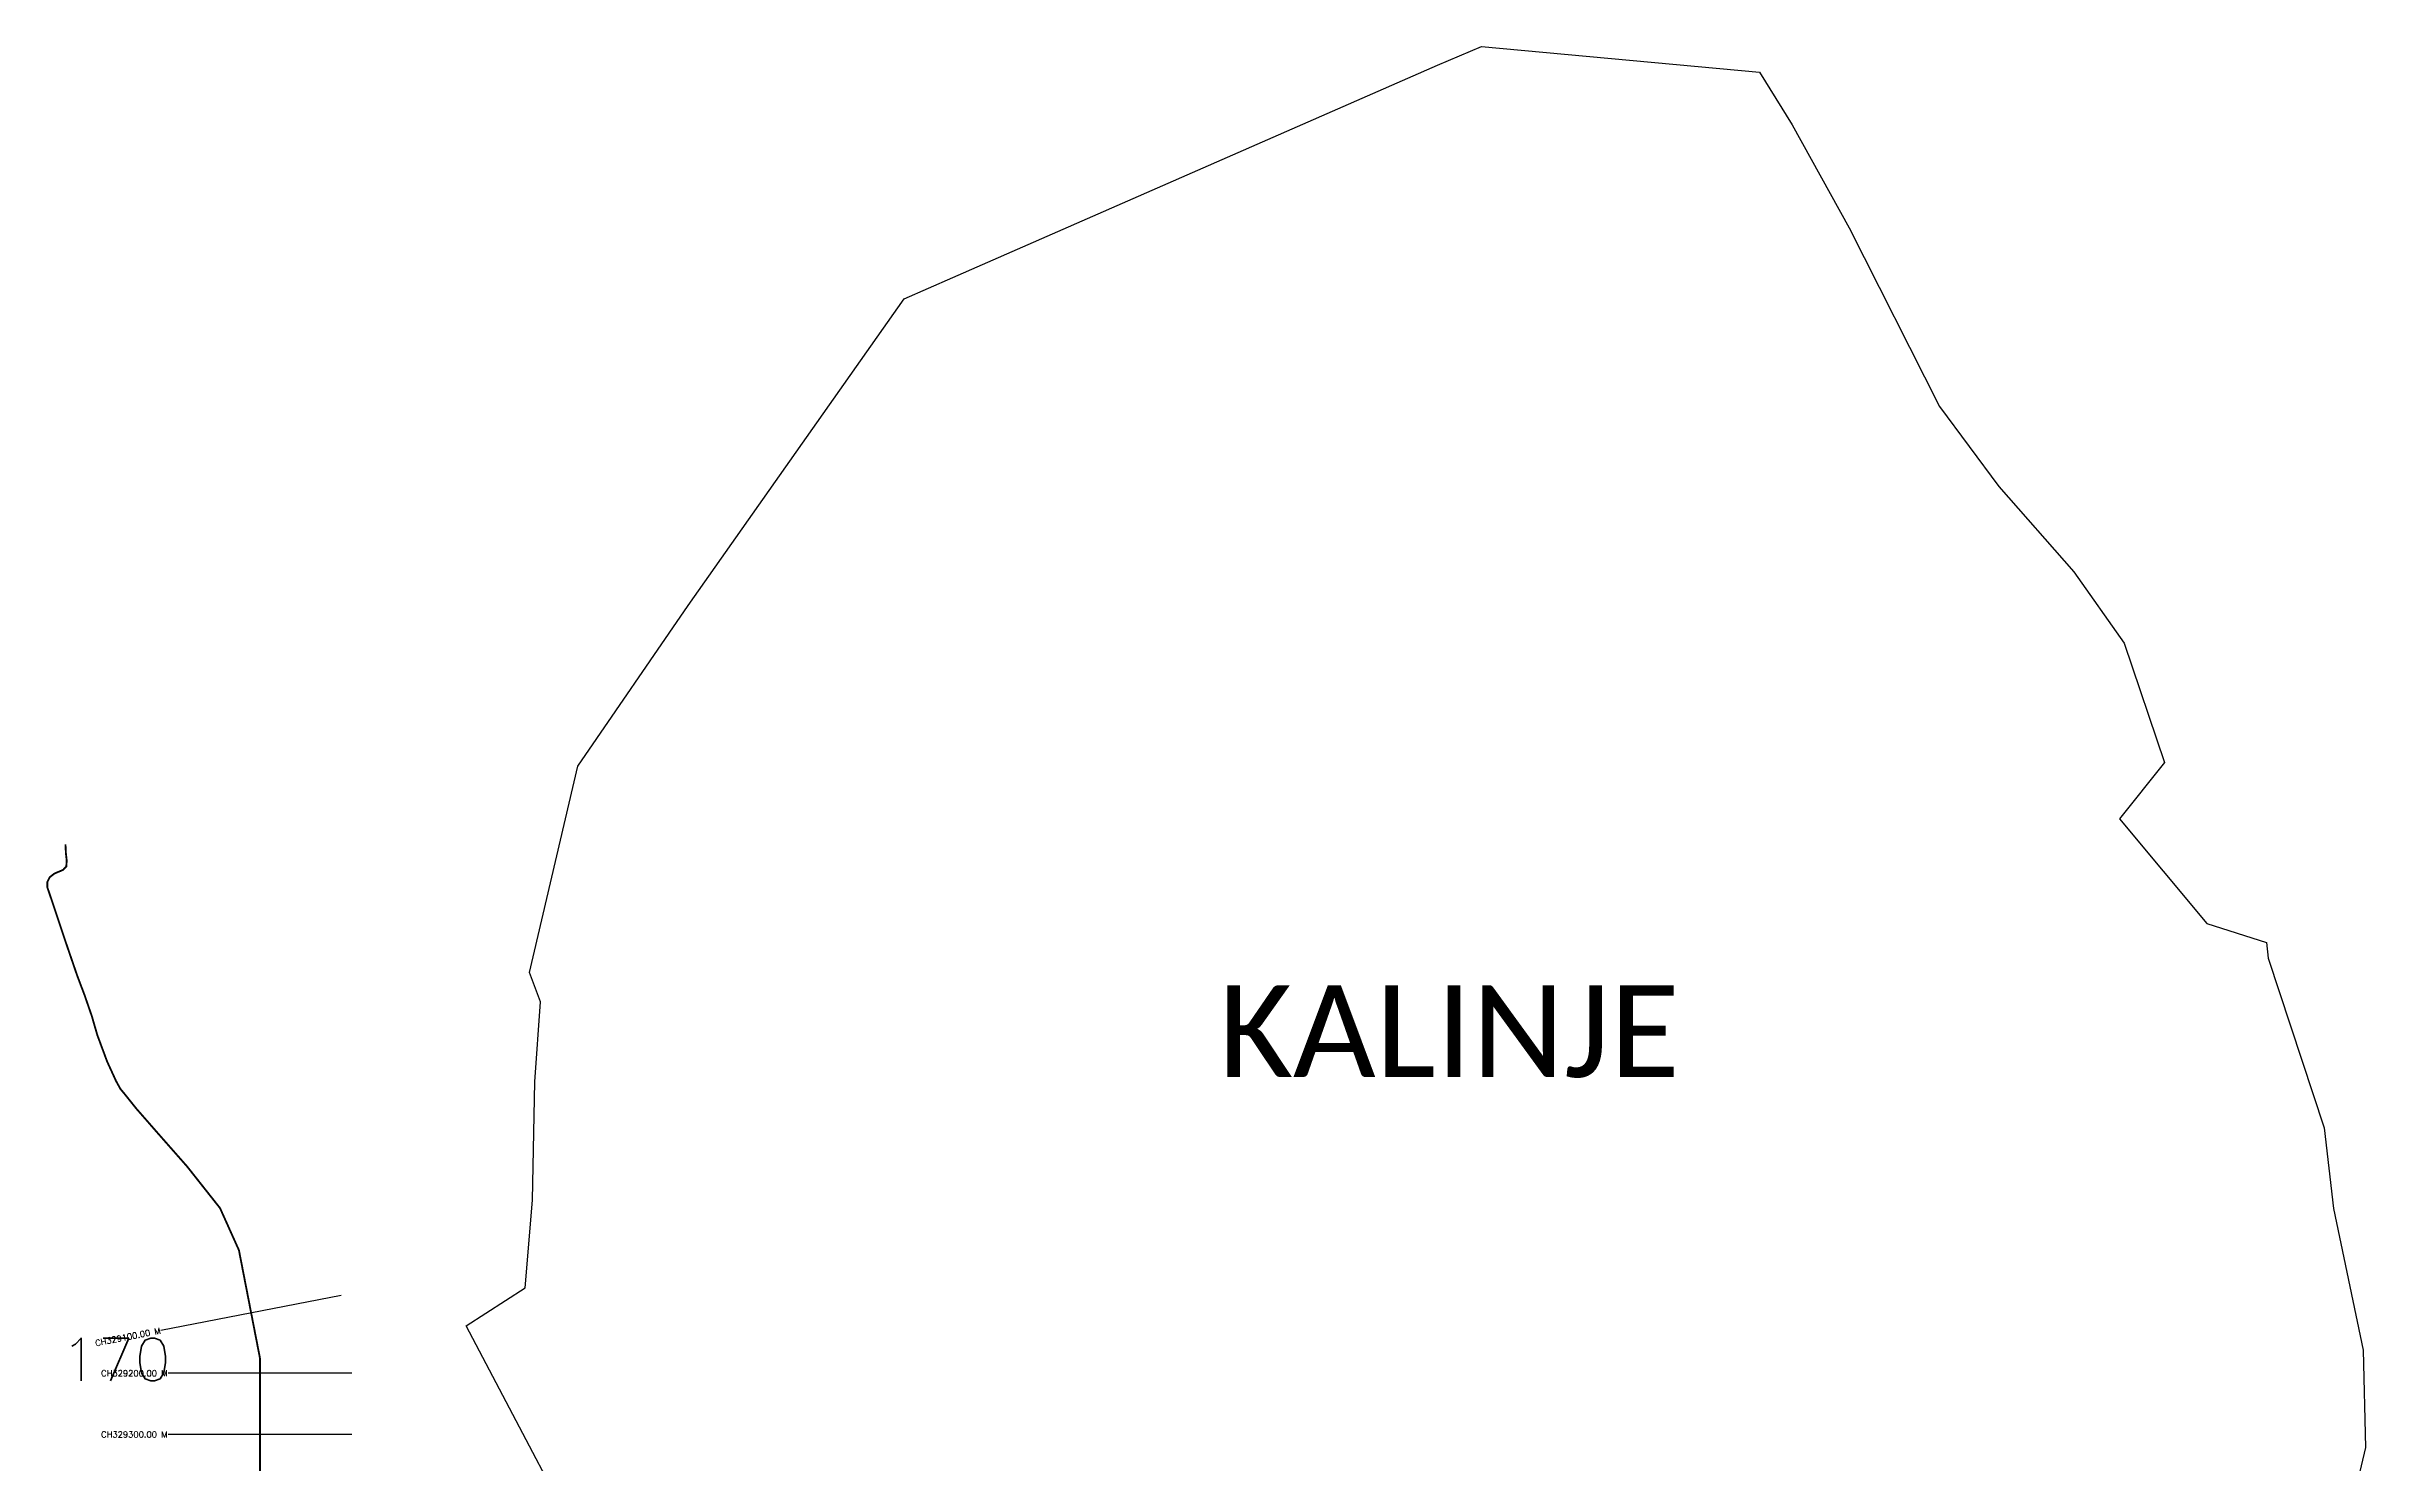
# Model space of a CAD drawing. Header units: metres. Extents: x 289596 to 293385, y 1993059 to 1996895.
# Drawn here: x 289596 to 293385, y 1994580 to 1996895 of the extents above; entities that cross this region are included whole.
import ezdxf
from ezdxf.enums import TextEntityAlignment as Align

# ---------------------------------------------------------------- set-up
doc = ezdxf.new("R2010")
doc.units = ezdxf.units.M
doc.header["$MEASUREMENT"] = 0
for name, color, linetype in [('CS', 134, 'Continuous'), ('CSMark', 6, 'Continuous'), ('NATURALLY PROTECTED', 3, 'Continuous'), ('village', 3, 'Continuous'), ('VILLAGE NAME', 250, 'Continuous')]:
    doc.layers.add(name, color=color, linetype=linetype)
doc.styles.get("Standard").update_dxf_attribs({"font": 'simplex.shx'})

msp = doc.modelspace()

# ---------------------------------------------------------------- linework, layer by layer
at = {"color": 6, "flags": 128}
msp.add_lwpolyline([(291940.4, 1996895.4), (292394.6, 1996853.2)], dxfattribs=at)
at = {"layer": 'CS'}
for p, q in [((290077.7, 1994854.9), (289783.2, 1994797.6)), ((290094.8, 1994727.6), (289794.8, 1994727.6)), ((290094.8, 1994627.6), (289794.8, 1994627.6))]:
    msp.add_line(p, q, dxfattribs=at)
at = {"layer": 'NATURALLY PROTECTED', "const_width": 3, "flags": 128}
msp.add_lwpolyline([(289627.2, 1995591.6), (289627.8, 1995577.8), (289629.2, 1995565.1), (289628.5, 1995555.5), (289623.3, 1995550), (289609.1, 1995544), (289601.5, 1995538.1), (289597.5, 1995530), (289597.6, 1995521.3), (289604.7, 1995500.4), (289627.1, 1995433.3), (289646.4, 1995377), (289658.3, 1995345.5), (289670.3, 1995310.8), (289679.1, 1995280.3), (289695.2, 1995236.9), (289709.8, 1995205), (289716.8, 1995192.3), (289724.5, 1995183), (289742.8, 1995160.1), (289778.8, 1995118.9), (289825.8, 1995065.5), (289879.7, 1994997.3), (289910.5, 1994928.7), (289944.8, 1994752.6), (289944.8, 1994553.8)], dxfattribs=at)
at = {"layer": 'village', "color": 6}
for points in [[(290520.8, 1994350.7, 0), (290281.6, 1994805.2, 0), (290378.2, 1994866.9, 0), (290390.2, 1995010.2, 0), (290393.9, 1995203.8, 0), (290403.3, 1995334.2, 0), (290385.2, 1995382.6, 0), (290464.3, 1995719.6, 0), (290644.2, 1995981.8, 0), (290997, 1996483, 0), (291076.9, 1996518, 0), (291868.7, 1996864.8, 0), (291940.4, 1996895.4, 0)], [(292394.6, 1996853.2, 0), (292447.8, 1996767, 0), (292541, 1996599, 0), (292688.8, 1996306.8, 0), (292785.4, 1996176.5, 0), (292908, 1996036.7, 0), (292990.4, 1995920.3, 0), (293056.2, 1995725.6, 0), (292982.7, 1995633.2, 0), (293125, 1995462.4, 0), (293222.6, 1995431.1, 0), (293225.6, 1995405.7, 0), (293316.8, 1995128.5, 0), (293332.3, 1994996.7, 0), (293380.9, 1994765.5, 0), (293384.7, 1994606.5, 0)], [(293384.7, 1994606.5, 0), (293335.7, 1994398.6, 0)]]:
    msp.add_polyline3d(points, dxfattribs=at)

# ---------------------------------------------------------------- texts
at = {"insert": (289619.6, 1994785.1), "char_height": 70, "attachment_point": 1}
msp.add_mtext_dynamic_manual_height_columns('170', width=95.172, gutter_width=1, heights=[0], dxfattribs=at)
at = {"layer": 'CSMark'}
msp.add_text('CH329100.00 M', height=10, rotation=11.0134, dxfattribs=at).set_placement((289782.3, 1994797.4), align=Align.MIDDLE_RIGHT)
for s, p in [('CH329200.00 M', (289793.8, 1994727.6)), ('CH329300.00 M', (289793.8, 1994627.6))]:
    msp.add_text(s, height=10, dxfattribs=at).set_placement(p, align=Align.MIDDLE_RIGHT)
at = {"layer": 'VILLAGE NAME', "insert": (291510.8, 1995361.6), "char_height": 150, "attachment_point": 1}
msp.add_mtext_dynamic_manual_height_columns('{\\fCalibri|b0|i0|c0|p34;KALINJE}', width=1877.914, gutter_width=1, heights=[0], dxfattribs=at)

doc.saveas('drawing.dxf')
